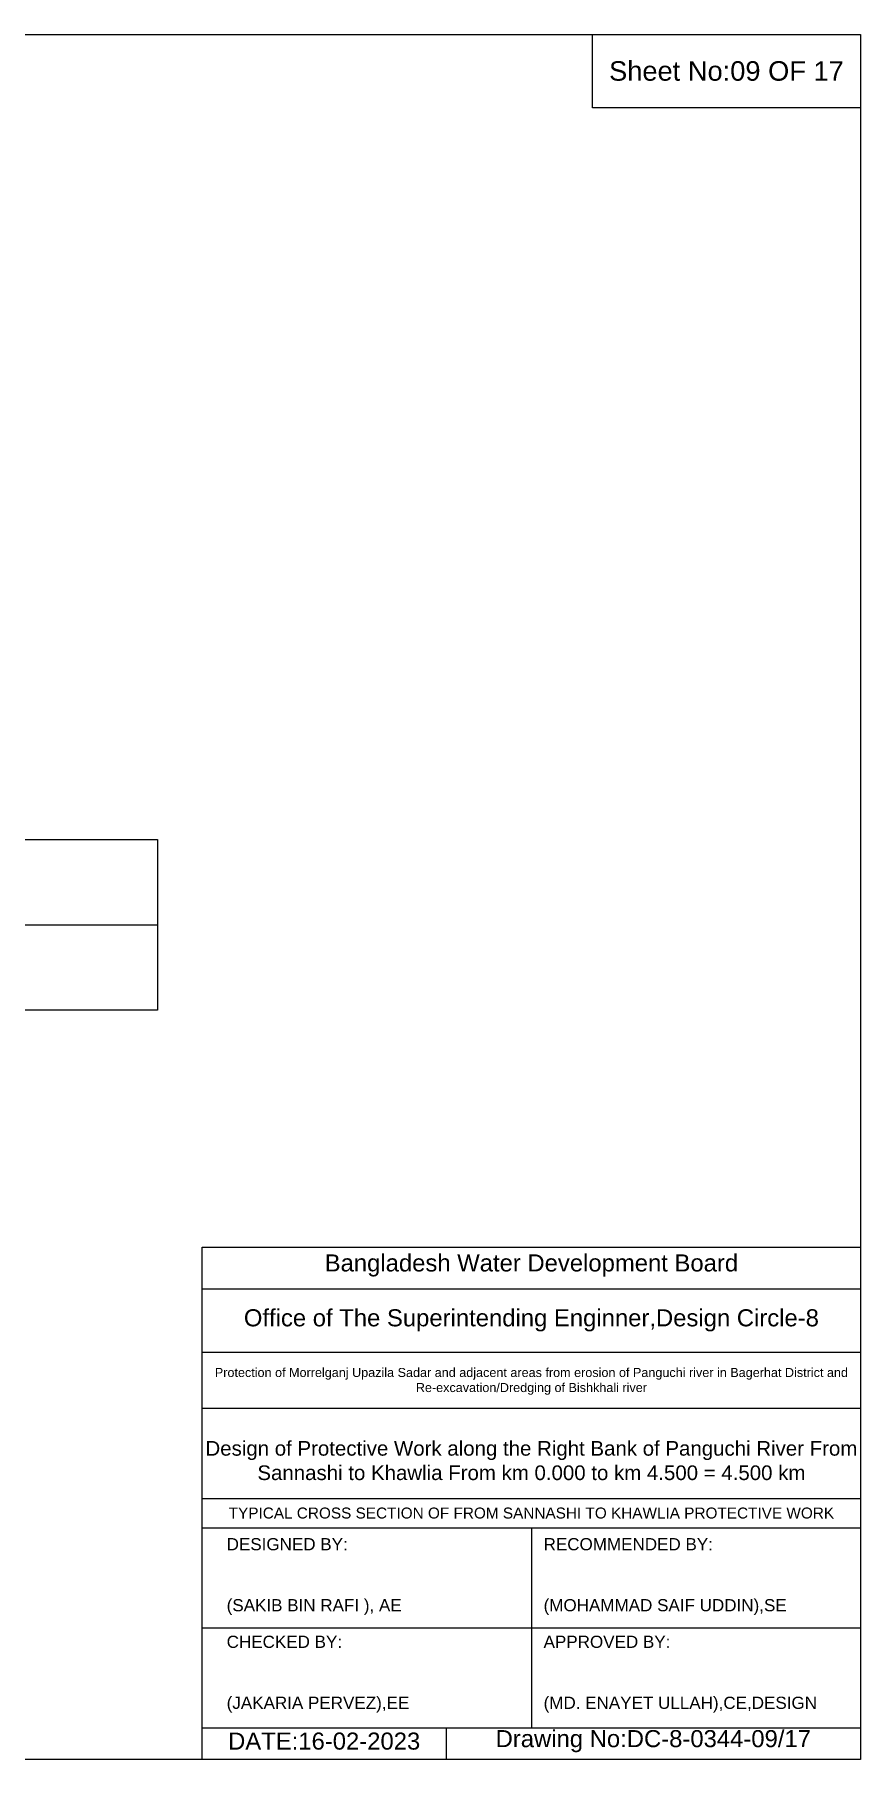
# Model space of a CAD drawing. Header units: inches. Extents: x 89000 to 337533, y -10828 to 570.
# Drawn here: x 214328 to 217716, y -9735 to -2664 of the extents above; entities that cross this region are included whole.
import ezdxf

# ---------------------------------------------------------------- set-up
doc = ezdxf.new("R2010")
doc.units = ezdxf.units.IN
doc.header["$LTSCALE"] = 7
doc.header["$MEASUREMENT"] = 0
doc.layers.add('Cross section Data Border', color=7, linetype='Continuous', lineweight=9)
doc.styles.get("Standard").update_dxf_attribs({"font": 'arial.ttf'})

msp = doc.modelspace()

# ---------------------------------------------------------------- linework, layer by layer
for points in [[(207715.91194, -2663.59186), (217715.91194, -2663.59186), (217715.91194, -9734.59186), (207715.91194, -9734.59186)], [(216615.91194, -2663.59186), (217715.91194, -2663.59186), (217715.91194, -2963.59186), (216615.91194, -2963.59186)]]:
    msp.add_lwpolyline(points, close=True)
for points in [[(215015.91194, -9734.59186), (215015.91194, -7634.59186), (217715.91194, -7634.59186)], [(215015.91194, -7804.59186), (217715.91194, -7804.59186)], [(215015.91194, -8064.59186), (217715.91194, -8064.59186)], [(215015.91194, -8294.59186), (217715.91194, -8294.59186)], [(215015.91194, -8664.59186), (217715.91194, -8664.59186)], [(215015.91194, -8784.59186), (217715.91194, -8784.59186)], [(216365.91194, -8784.59186), (216365.91194, -9604.59186)], [(215015.91194, -9194.59186), (217715.91194, -9194.59186)], [(215015.91194, -9604.59186), (217715.91194, -9604.59186)], [(216015.91194, -9604.59186), (216015.91194, -9734.59186)]]:
    msp.add_lwpolyline(points)
at = {"layer": 'Cross section Data Border'}
msp.add_lwpolyline([(207815.91194, -5963.59186), (214831.97219, -5963.59186), (214831.97219, -6663.59186), (207815.91194, -6663.59186)], close=True, dxfattribs=at)
msp.add_lwpolyline([(207815.91194, -6313.59186), (214831.97219, -6313.59186)], dxfattribs=at)

# ---------------------------------------------------------------- texts
at = {"attachment_point": 5}
for s, insert, char_height in [('Sheet No:09 OF 17', (217165.91194, -2813.59186), 80), ('Bangladesh Water Development Board', (216365.91194, -7709.59186), 70), ('Office of The Superintending Enginner,Design Circle-8', (216365.91194, -7934.59186), 70)]:
    msp.add_mtext(s, dxfattribs=dict(at, insert=insert, char_height=char_height))
for s, insert, char_height, width, attachment_point in [('Protection of Morrelganj Upazila Sadar and adjacent areas from erosion of Panguchi river in Bagerhat District and Re-excavation/Dredging of Bishkhali river', (216365.91194, -8184.59186), 37, 2800, 5), ('Design of Protective Work along the Right Bank of Panguchi River From Sannashi to Khawlia From km 0.000 to km 4.500 = 4.500 km', (216365.91194, -8509.59186), 60, 2700, 5), ('TYPICAL CROSS SECTION OF FROM SANNASHI TO KHAWLIA PROTECTIVE WORK', (216365.91194, -8724.59186), 45, 2800, 5), ('DESIGNED BY:^J^J^J(SAKIB BIN RAFI ), AE', (215115.91194, -8984.59186), 50, 1400, 4), ('RECOMMENDED BY:^J^J^J(MOHAMMAD SAIF UDDIN),SE', (216415.91194, -8984.59186), 50, 1400, 4), ('CHECKED BY:^J^J^J(JAKARIA PERVEZ),EE', (215115.91194, -9384.59186), 50, 1400, 4), ('APPROVED BY:^J^J^J(MD. ENAYET ULLAH),CE,DESIGN', (216415.91194, -9384.59186), 50, 1400, 4), ('Drawing No:DC-8-0344-09/17', (216865.91194, -9659.59186), 70, 2200, 5), ('DATE:16-02-2023', (215515.91194, -9659.59186), 70, 1400, 5)]:
    msp.add_mtext(s, dxfattribs=dict(insert=insert, char_height=char_height, width=width, attachment_point=attachment_point))

doc.saveas('drawing.dxf')
